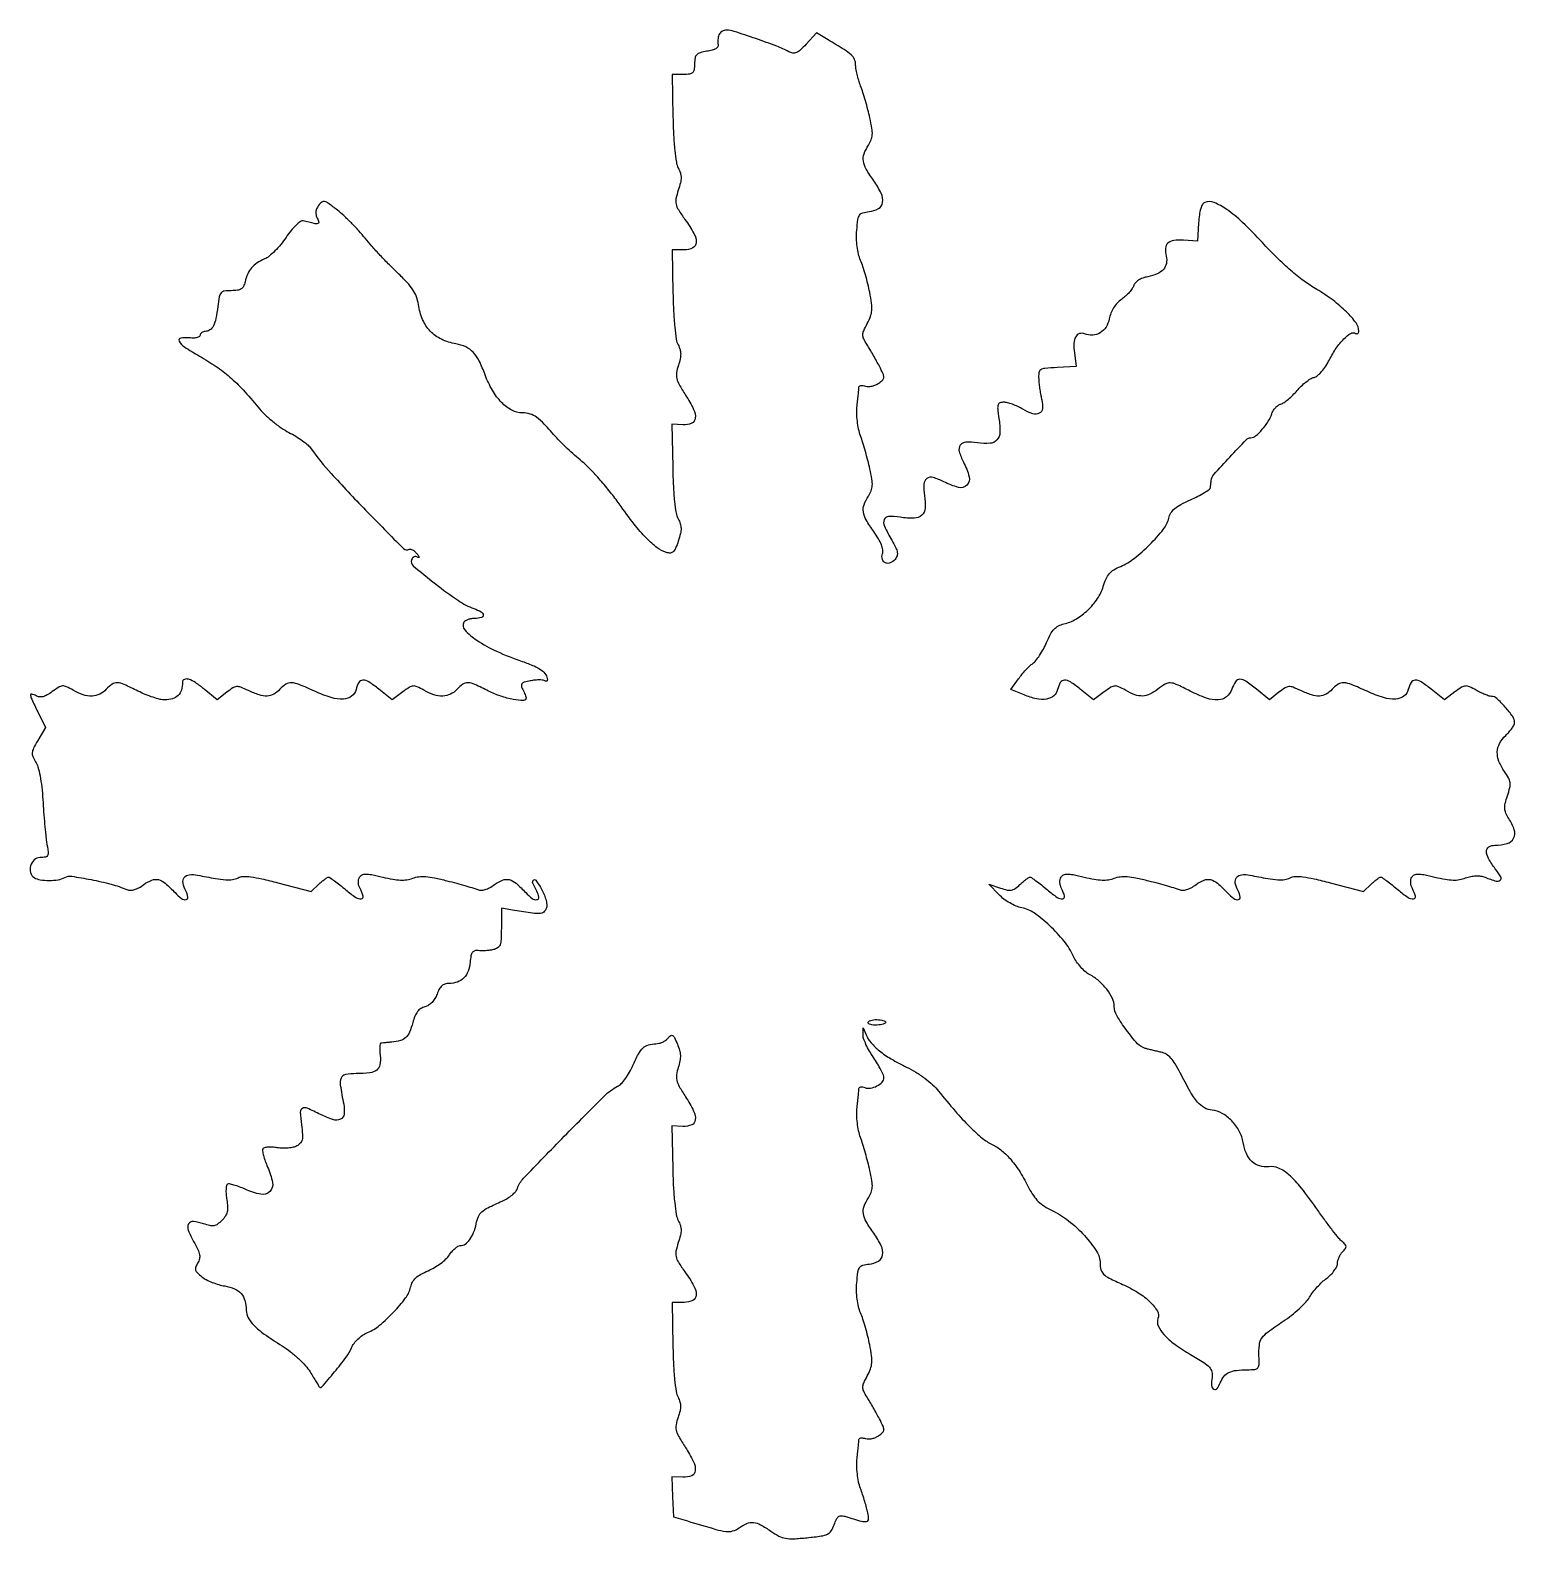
# Model space of a CAD drawing. Extents: x 0 to 419, y 0 to 426.
import ezdxf

# ---------------------------------------------------------------- set-up
doc = ezdxf.new("R2010")
doc.units = 0

msp = doc.modelspace()

# ---------------------------------------------------------------- linework, layer by layer
for points in [[(194.418881, 424.649203, 0.043629), (194.242041, 424.032375, 0.027943), (194.140844, 423.293585, 0.028023), (194.122895, 422.552915, 0.046036), (194.200266, 421.931199, -0.202356), (194.086164, 421.316397, -0.112408), (193.526329, 420.779917, -0.068653), (192.505055, 420.344354, -0.028448), (191.033512, 420.031996, 0.026373), (189.094937, 419.628898, 0.133841), (188.148355, 419.082075, 0.154707), (187.683003, 418.174676, 0.038949), (187.533512, 416.5, -0.03142), (187.407536, 414.800508, -0.170854), (186.991443, 413.991914, -0.162988), (186.14843, 413.601232, -0.027953), (184.361914, 413.502976), (181.223829, 413.505951), (181.448432, 401.492703, 0.007844), (181.625407, 396.347461, 0.013445), (181.955504, 392.066658, 0.013748), (182.395195, 388.7382, 0.083333), (182.948944, 387.095398, -0.047854), (183.531138, 385.701945, -0.075155), (183.724838, 384.421167, -0.059618), (183.547626, 382.939319, -0.020167), (182.949388, 380.846645, 0.027188), (182.294645, 378.428402, 0.109047), (182.305592, 376.905133, 0.086364), (182.957593, 375.348804, 0.013445), (184.836962, 372.577497, -0.027515), (187.374496, 368.599214, -0.135786), (188.007875, 366.042524, -0.280365), (187.049749, 364.560049, -0.113061), (184.604654, 364), (181.209308, 364), (181.439458, 351.742931, 0.007808), (181.615993, 346.611676, 0.012448), (181.944454, 342.234549, 0.011821), (182.373708, 338.774657, 0.086293), (182.896195, 337.193962, -0.050638), (183.429154, 335.898161, -0.068959), (183.619399, 334.650519, -0.057987), (183.474877, 333.241716, -0.025181), (182.974773, 331.423561, 0.038262), (182.446679, 329.286757, 0.100666), (182.501409, 327.71727, 0.071185), (183.186967, 325.989045, 0.012686), (184.993844, 323.009593, -0.027585), (187.265653, 318.998768, -0.136887), (187.745705, 316.477152, -0.27916), (186.726491, 315.074621, -0.111016), (184.289414, 314.639222), (181.151274, 314.778444), (181.373734, 302.639222, 0.007509), (181.551316, 297.315071, 0.014248), (181.880632, 293.038593, 0.01548), (182.32709, 289.783537, 0.083886), (182.910524, 288.105671, -0.047001), (183.51772, 286.701307, -0.077221), (183.72359, 285.425806, -0.061214), (183.551049, 283.950036, -0.02003), (182.947412, 281.840657, -0.018497), (182.180897, 279.777779, -0.10303), (181.51965, 278.807265, -0.18108), (180.718295, 278.459836, -0.085983), (179.584985, 278.59733, -0.091086), (176.987615, 279.92963, -0.03598), (173.977301, 282.610348, -0.02719), (170.469747, 286.634191, -0.012067), (166.271638, 292.290926, 0.014849), (163.800613, 295.582099, 0.01141), (160.917147, 299.029682, 0.01157), (158.070242, 302.132034, 0.02675), (155.76064, 304.290926, -0.006815), (153.684766, 306.0818, -0.006232), (151.594929, 307.982046, -0.006243), (149.771166, 309.725422, -0.020175), (148.622561, 310.945826, 0.009187), (145.121742, 314.83317, 0.04737), (142.955373, 316.751018, 0.08375), (141.093122, 317.680276, 0.074069), (138.946664, 318, -0.124795), (135.987143, 318.750352, -0.075234), (133.082122, 320.944114, -0.062285), (130.477003, 324.375205, -0.043519), (128.414396, 328.779122, 0.027645), (126.749763, 332.648129, 0.073979), (125.036867, 335.102714, 0.094155), (122.954829, 336.60829, 0.066847), (120.199287, 337.475275, -0.067374), (116.087097, 338.773855, -0.092233), (112.944326, 341.038294, -0.090892), (110.795345, 344.30979, -0.063602), (109.60365, 348.567985, 0.05221), (109.043315, 350.760866, 0.057124), (108.051565, 352.719945, 0.042784), (106.399231, 354.81302, 0.01541), (103.716563, 357.5, -0.009426), (101.402901, 359.762578, -0.006289), (98.835618, 362.436085, -0.006332), (96.410574, 365.092533, -0.012339), (94.556498, 367.282417, 0.015029), (92.792204, 369.343677, 0.010207), (90.667666, 371.586166, 0.010292), (88.525808, 373.668906, 0.020245), (86.725074, 375.217745, 0.008248), (84.22453, 377.131953, 0.098246), (83.127811, 377.649607, 0.230491), (82.314483, 377.478007, 0.069718), (81.410846, 376.547188, 0.05152), (80.868164, 375.617619, 0.08134), (80.628517, 374.728049, 0.085461), (80.690456, 373.840589, 0.062885), (81.043713, 372.918321, -0.06123), (81.45915, 371.84433, -0.431138), (81.189855, 371.421717, -0.101429), (80.20925, 371.43429, -0.005073), (77.061511, 372.155169, 0.21824), (76.285757, 372.002382, 0.035124), (75.07071, 370.990489, 0.032142), (73.678651, 369.471711, 0.02), (72.239713, 367.52949, -0.02343), (70.747631, 365.544142, -0.022801), (69.063415, 363.688229, -0.023405), (67.435764, 362.197661, -0.074295), (66.177815, 361.432719, 0.044592), (64.053448, 360.307368, 0.072155), (62.51925, 358.960857, 0.072624), (61.437363, 357.240598, 0.045783), (60.678545, 354.987903, -0.055132), (60.218763, 353.702689, -0.13726), (59.561434, 352.963022, -0.113082), (58.527316, 352.589931, -0.031189), (56.790658, 352.487903, 0.032918), (54.802942, 352.364236, 0.186651), (53.887456, 351.867661, 0.13376), (53.379719, 350.785784, 0.014128), (52.974059, 348, -0.019236), (52.445912, 344.615826, -0.068642), (51.736619, 342.547417, -0.123445), (50.758277, 341.416223, -0.154226), (49.440983, 341, 0.072993), (48.890355, 340.919185, 0.087637), (48.423289, 340.684111, 0.100529), (48.111052, 340.33472, 0.133005), (48, 339.924634, -0.258918), (47.782916, 339.533523, -0.076711), (47.130887, 339.25457, -0.055314), (46.170954, 339.118685, -0.033667), (45.024829, 339.161344, 0.06583), (42.505027, 339.093396, 0.516017), (42.067302, 338.209032, 0.126741), (43.545658, 336.607057, 0.014597), (47.772126, 334.049528, -0.020752), (52.482594, 331.119338, -0.029545), (56.384015, 328.109807, -0.027317), (60.119439, 324.482267, -0.014573), (64.348563, 319.624085, 0.029463), (66.173782, 317.649264, 0.019399), (68.485959, 315.592333, 0.019536), (70.900201, 313.760122, 0.035288), (73.02895, 312.48533, -0.020224), (74.988922, 311.390377, -0.019383), (76.882771, 310.12599, -0.01974), (78.463869, 308.881304, -0.063436), (79.363224, 307.891812, 0.031879), (84.924032, 300.940915, 0.008427), (94.681107, 290.578889, 0.002331), (105.376611, 279.699058, 0.348921), (107.009298, 279.505746, -0.202928), (107.400221, 279.566091, -0.067457), (107.949407, 279.345482, -0.054227), (108.558694, 278.905862, -0.039016), (109.136693, 278.297031, -0.017433), (109.599673, 277.683656, -0.099293), (109.763122, 277.311437, -0.515561), (109.660403, 277.198081, -0.105991), (109.354785, 277.302298, 0.117833), (108.875929, 277.453183, 0.120942), (108.385594, 277.368988, 0.111128), (107.95913, 277.056662, 0.087957), (107.663588, 276.565707, 0.319964), (108.10081, 274.874119, 0.008517), (114.435136, 269.736167, 0.016301), (120.871404, 265.02504, 0.063801), (125.25, 262.790767, -0.040119), (127.286919, 261.869879, -0.243584), (127.908949, 260.937115, -0.377107), (127.407867, 260.22163, -0.059724), (125.559017, 260, 0.03992), (124.576488, 259.92143, 0.042764), (123.642085, 259.68774, 0.046906), (122.884264, 259.345413, 0.12545), (122.461056, 258.936987, 0.338045), (122.676557, 256.753915, 0.056966), (126.081636, 253.847096, 0.042089), (131.655578, 250.738886, 0.023302), (138.902179, 247.86163, -0.018836), (142.226482, 246.575951, -0.056037), (144.344497, 245.367026, -0.089657), (145.54566, 244.106643, -0.141836), (145.984687, 242.690983, -0.135183), (145.917773, 242.428721, -0.195268), (145.731922, 242.282516, -0.142993), (145.445156, 242.283428, -0.066682), (145.102706, 242.436524, 0.118145), (144.5655, 242.613581, 0.024592), (143.565988, 242.64758, 0.024542), (142.374035, 242.570898, 0.021022), (141.131354, 242.376271, 0.020214), (139.481391, 241.97631, 0.14582), (138.799448, 241.54128, 0.243328), (138.651991, 240.928047, 0.06258), (139.028648, 239.946471, -0.011861), (139.400548, 239.210101, -0.014142), (139.714665, 238.498449, -0.012946), (139.94535, 237.888357, -0.084099), (140, 237.565741, -0.422898), (139.255175, 236.842614, -0.037737), (136.373251, 237.146322, -0.036473), (132.821824, 238.065824, -0.035824), (129.419478, 239.495815, 0.011385), (125.515073, 241.366123, 0.092132), (123.594678, 241.836507, 0.165387), (122.142622, 241.432543, 0.05909), (120.5, 240, -0.096835), (118.653003, 238.618605, -0.105538), (116.477602, 238.089016, -0.088364), (113.968282, 238.46254, -0.049286), (111.142121, 239.733218, 0.021192), (109.220941, 240.730098, 0.129054), (108.128959, 240.928328, 0.122269), (107.051953, 240.570891, 0.018219), (105.151831, 239.270374), (102.181499, 237.074313), (98.420002, 240.063574, 0.023983), (95.601301, 242.090991, 0.150367), (93.9148, 242.570643, 0.260888), (92.774414, 241.899702, 0.074872), (91.988037, 239.925861, -0.1791), (90.732018, 238.025814, -0.148532), (88.430427, 237.218523, -0.086272), (84.972279, 237.669509, -0.031894), (80.366737, 239.432379, 0.010423), (75.941201, 241.347906, 0.082732), (73.773413, 241.838482, 0.157302), (72.190472, 241.426556, 0.067252), (70.5, 240, -0.080467), (68.782242, 238.626066, -0.119014), (66.934779, 238.100531, -0.089966), (64.675335, 238.417142, -0.031585), (61.623072, 239.642702, 0.017964), (59.462618, 240.579256, 0.113302), (58.283246, 240.754464, 0.124312), (57.197161, 240.387888, 0.023416), (55.478098, 239.161432), (52.777906, 237.037461), (49.161109, 240.01873, 0.024521), (46.65853, 241.883344, 0.070159), (44.710654, 242.827213, 0.175957), (43.52734, 242.783156, 0.305296), (43, 242, -0.06955), (42.691716, 239.794441, -0.126397), (41.778531, 238.233068, -0.127279), (40.231088, 237.311937, -0.071052), (38.047033, 237, -0.060151), (36.676335, 237.165497, -0.018981), (34.689357, 237.733146, -0.018651), (32.501655, 238.540477, -0.01967), (30.419478, 239.495815, 0.011385), (26.515073, 241.366123, 0.092132), (24.594678, 241.836507, 0.165387), (23.142622, 241.432543, 0.05909), (21.5, 240, -0.096835), (19.653003, 238.618605, -0.105538), (17.477602, 238.089016, -0.088364), (14.968282, 238.46254, -0.049286), (12.142121, 239.733218, 0.020608), (10.225674, 240.730484, 0.126975), (9.141982, 240.934411, 0.123901), (8.082202, 240.591261, 0.019241), (6.245987, 239.339987, -0.027468), (4.805517, 238.392701, -0.068333), (3.641596, 237.913804, -0.094018), (2.633286, 237.846754, -0.097588), (1.684906, 238.15646, 0.059002), (0.494071, 238.649215, 0.529632), (0.133576, 238.345776, 0.083462), (0.449934, 237.200713, 0.00404), (2.153886, 233.620156), (4.307772, 229.18681), (2.160709, 225.547809, 0.015198), (0.952423, 223.349929, 0.092609), (0.58622, 222.111772, 0.129955), (0.75679, 221.024321, 0.041522), (1.543906, 219.573335, -0.077855), (2.206057, 218.108898, -0.020224), (2.794359, 215.582751, -0.018734), (3.272534, 212.438048, -0.013136), (3.584433, 208.868932, 0.003502), (3.819783, 205.408169, 0.00344), (4.104862, 201.930249, 0.003384), (4.396434, 198.884308, 0.013059), (4.639563, 197, -0.006705), (5.065781, 193.997779, -0.133018), (4.940155, 193.085658, -0.263585), (4.374478, 192.652047, -0.031484), (2.741863, 192.528378, 0.189195), (1.150181, 191.880377, 0.135222), (0.148791, 190.215054, 0.134782), (0.139783, 188.267661, 0.187795), (1.162508, 186.878403, 0.102353), (2.854418, 186.239733, 0.039886), (5.359058, 186.045933, 0.039979), (7.917964, 186.257326, 0.082301), (9.815741, 186.900099, -0.160707), (11.752812, 187.236825, -0.011601), (17.185446, 186.305521, -0.017382), (22.840927, 184.994816, -0.031832), (27.322186, 183.479176, 0.100929), (28.302119, 183.292132, 0.069489), (29.4231, 183.463074, 0.055425), (30.682155, 183.996609, 0.031281), (32.076302, 184.898292, -0.063696), (34.34015, 186.162866, -0.160027), (36.203724, 186.283859, -0.116036), (38.162519, 185.255187, -0.026055), (40.89536, 182.622643, 0.041942), (42.724053, 180.969667, 0.207884), (44.040151, 180.645909, 0.420955), (44.549921, 181.382791, 0.075069), (43.925701, 183.138829, -0.07678), (43.15535, 185.329542, -0.210736), (43.521681, 186.890482, -0.208952), (44.925547, 187.681123, -0.075584), (47.26152, 187.564353, 0.005731), (52.32122, 186.594598, 0.028318), (55.200661, 186.243646, 0.052019), (57.133689, 186.319618, 0.087263), (58.673704, 186.825372, -0.118851), (60.060391, 187.186556, -0.035848), (62.2503, 187.069387, -0.024438), (65.374136, 186.520336, -0.007817), (69.95686, 185.406227), (79.338612, 182.969481), (81.483757, 184.984741, -0.012739), (82.34847, 185.756584, -0.017101), (83.172353, 186.408018, -0.014276), (83.880759, 186.899232, -0.145448), (84.219838, 187, -0.154525), (84.599502, 186.879794, -0.005105), (85.903473, 185.942047, -0.009296), (87.426878, 184.778498, -0.006287), (89.121539, 183.398457, 0.022143), (91.91017, 181.270936, 0.175374), (93.45413, 180.859834, 0.466705), (93.980654, 181.612391, 0.057204), (93.134629, 183.748443, -0.057155), (92.806821, 184.575861, -0.054594), (92.668228, 185.469011, -0.058111), (92.728261, 186.310443, -0.091822), (92.989416, 186.982875, -0.142878), (93.702057, 187.624991, -0.112349), (94.719722, 187.858759, -0.050944), (96.379573, 187.69261, -0.00847), (99.516057, 186.996148, 0.015443), (102.348951, 186.408422, 0.034221), (104.541744, 186.176745, 0.044061), (106.350637, 186.269472, 0.055467), (107.974642, 186.684327, -0.062386), (109.684817, 187.09616, -0.04614), (111.632161, 187.134118, -0.032612), (114.126889, 186.787832, -0.011673), (117.628226, 185.981036, -0.003525), (120.392761, 185.254882, -0.004071), (123.016683, 184.522876, -0.003652), (125.228889, 183.868739, -0.023749), (126.322186, 183.479176, 0.100929), (127.302119, 183.292132, 0.069489), (128.4231, 183.463074, 0.055425), (129.682155, 183.996609, 0.031281), (131.076302, 184.898292, -0.063696), (133.34015, 186.162866, -0.160027), (135.203724, 186.283859, -0.116036), (137.162519, 185.255187, -0.026055), (139.89536, 182.622643, 0.043031), (141.693798, 181.004104, 0.193885), (143.032136, 180.642667, 0.425129), (143.558685, 181.338783, 0.083953), (143.002704, 182.994947, -0.021649), (141.901857, 185.284943, -0.296057), (142.051665, 186.153194, -0.467445), (142.710465, 186.120052, -0.024632), (144.058353, 184.136023, -0.030968), (144.820812, 182.6912, -0.029064), (145.417304, 181.132758, -0.030317), (145.781164, 179.688628, -0.082149), (145.804615, 178.636023, -0.147868), (145.212413, 177.362482, -0.183459), (144.060795, 176.764334, -0.064149), (141.81196, 176.791231, -0.007197), (136.75, 177.579461), (133, 178.218812), (133, 172.628458, -0.01068), (132.930961, 169.39677, -0.077865), (132.626743, 167.881525, -0.160705), (131.960615, 167.044581, -0.089886), (130.75, 166.531913, -0.023782), (129.742798, 166.355145, -0.01574), (128.573437, 166.244075, -0.015856), (127.427759, 166.207959, -0.029464), (126.5, 166.262861, 0.088225), (125.483123, 166.203841, 0.182382), (124.833464, 165.764358, 0.10986), (124.435506, 164.813539, 0.022591), (124.194031, 163, -0.066101), (123.619077, 160.419272, -0.107642), (122.421108, 158.532367, -0.115101), (120.613022, 157.395089, -0.08326), (118.256851, 157, 0.074425), (117.096796, 156.826364, 0.106789), (116.192659, 156.32072, 0.08914), (115.469516, 155.408502, 0.039284), (114.848054, 153.993972, -0.049427), (114.252413, 152.709484, -0.057208), (113.439642, 151.634253, -0.061908), (112.469845, 150.841028, -0.079169), (111.410104, 150.388082, 0.081611), (110.247197, 149.884352, 0.08598), (109.330494, 149.041984, 0.06767), (108.59807, 147.765623, 0.030708), (107.982856, 145.936332, -0.031129), (107.069151, 143.227044, -0.108691), (106.027499, 141.717589, -0.121558), (104.518388, 140.876831, -0.043693), (102.081014, 140.435737, 0.001716), (101.052495, 140.337593, 0.002134), (100.096846, 140.23897, 0.001736), (99.295198, 140.149965, 0.016162), (98.950801, 140.099193, 0.325936), (98.754648, 139.893621, 0.021873), (98.678906, 139.035708, 0.024773), (98.684716, 137.921623, 0.015368), (98.796418, 136.618112, -0.067209), (98.750236, 134.052581, -0.196565), (97.857379, 132.564409, -0.133239), (95.888135, 131.784026, -0.025538), (92.015889, 131.546295, 0.042653), (88.970437, 131.254551, 0.256428), (87.779541, 130.285998, 0.135889), (87.548358, 128.299184, 0.010212), (88.501722, 122.897983, -0.075835), (88.625112, 120.079649, -0.26765), (87.59641, 118.670735, -0.185048), (85.470222, 118.561923, -0.03925), (81.981992, 120.009187, 0.014013), (78.210474, 121.801916, 0.231564), (76.857747, 121.748579, 0.289331), (76.254474, 120.677628, 0.020404), (76.58149, 117.097229, -0.013177), (76.87358, 114.33972, -0.074622), (76.770823, 112.869695, -0.133764), (76.268543, 111.915885, -0.082372), (75.25652, 111.137285, -0.070894), (74.252157, 110.770841, -0.029958), (72.829355, 110.55814, -0.028894), (71.257864, 110.50984, -0.03347), (69.767719, 110.650268, 0.025778), (68.381421, 110.802441, 0.034938), (67.122137, 110.787253, 0.037542), (66.131579, 110.630489, 0.198865), (65.695272, 110.315956, 0.181663), (65.580422, 109.731913, 0.022253), (65.856375, 108.435553, 0.024023), (66.3447, 106.869543, 0.017662), (67.028675, 105.184688, -0.057917), (68.416063, 100.781599, -0.25013), (67.630495, 98.24799, -0.249736), (65.086823, 97.487612, -0.057779), (60.691963, 98.916841, 0.016583), (59.036031, 99.610495, 0.022917), (57.505716, 100.113717, 0.020603), (56.23985, 100.411009, 0.187929), (55.693176, 100.310372, 0.21534), (55.406773, 99.885403, 0.031355), (55.293645, 98.823448, 0.030808), (55.318149, 97.474131, 0.021907), (55.504634, 95.972569, -0.026434), (55.738937, 93.935418, -0.073818), (55.616118, 92.506032, -0.088295), (55.10373, 91.324599, -0.050054), (54.113767, 90.113767, -0.038495), (52.894802, 89.069322, -0.112706), (51.884947, 88.633971, -0.101766), (50.724969, 88.65749, -0.028088), (48.962809, 89.162809, 0.055917), (46.087466, 89.817005, 0.302228), (44.733498, 89.120685, 0.224754), (44.614893, 87.343196, 0.03636), (46.15799, 84.134181, -0.015728), (47.36088, 81.87603, -0.069013), (47.835315, 80.4453, -0.10968), (47.793557, 79.289083, -0.075427), (47.274713, 78.079332, 0.051368), (46.722392, 76.944876, 0.164727), (46.702562, 76.115771, 0.126064), (47.200695, 75.309484, 0.02502), (48.490042, 74.186493, 0.048295), (49.710504, 73.404213, 0.023838), (51.38964, 72.642606, 0.023405), (53.222355, 72.012087, 0.031507), (54.933769, 71.626581, -0.060595), (57.686509, 70.836192, -0.112469), (59.562047, 69.48403, -0.115328), (60.637901, 67.479152, -0.065812), (61, 64.740055, 0.127316), (61.543328, 62.640861, 0.07113), (63.14748, 60.524375, 0.042591), (66.100289, 58.061957, 0.011988), (71.102416, 54.741784, -0.024995), (73.472267, 53.07843, -0.022068), (75.768954, 51.119903, -0.022935), (77.72475, 49.121848, -0.046801), (79.026073, 47.356829, 0.00079), (79.933524, 45.854445, 0.001152), (80.738476, 44.533383, 0.00056), (81.426776, 43.412424, 0.02027), (81.595918, 43.161072, 0.481562), (82.328787, 43.131478, 0.00557), (85.919473, 47.373471, 0.012406), (89.220899, 51.570822, 0.060849), (90.717465, 54.183854, -0.060954), (91.433071, 55.432704, -0.042106), (92.516192, 56.652159, -0.041111), (93.82506, 57.706698, -0.048954), (95.217465, 58.464111, 0.072159), (98.653605, 60.544598, 0.030676), (102.600868, 64.220646, 0.029775), (105.981935, 68.234026, 0.102997), (107.407261, 71.298973, -0.069981), (107.958146, 72.720312, -0.076961), (108.866689, 73.883471, -0.060869), (110.266916, 74.909723, -0.02649), (112.339037, 75.931003, 0.032179), (114.102049, 76.824988, 0.026328), (115.863096, 77.994629, 0.027095), (117.371931, 79.247795, 0.060947), (118.330746, 80.38203, -0.033299), (119.087058, 81.383935, -0.037892), (119.940104, 82.230971, -0.041214), (120.762948, 82.823058, -0.136171), (121.400608, 83, 0.153385), (122.794032, 83.43776, 0.083017), (124.090981, 84.706613, 0.065087), (125.166717, 86.672447, 0.042268), (125.899036, 89.160724, -0.048157), (126.538128, 91.241626, -0.115168), (127.475606, 92.544997, -0.066645), (129.204789, 93.689884, -0.008735), (133.213239, 95.548997, 0.034687), (134.680619, 96.324428, 0.0351), (136.020583, 97.292539, 0.037369), (137.058474, 98.30003, 0.104939), (137.555818, 99.175868, -0.115305), (139.246735, 102.016503, -0.002411), (150.766358, 113.864545, -0.003258), (162.153649, 125.313848, -0.077882), (165.815688, 127.962352, 0.086449), (166.842909, 128.732233, 0.029726), (168.03786, 130.163301, 0.028503), (169.193685, 131.930158, 0.029347), (170.128712, 133.800273, -0.019962), (171.681186, 137.056634, -0.081527), (172.998485, 138.798516, -0.119734), (174.523294, 139.676184, -0.069298), (176.627555, 139.984687, 0.062162), (177.536774, 140.104815, 0.043783), (178.509061, 140.452073, 0.044127), (179.395328, 140.958036, 0.067887), (180.045051, 141.554284, -0.06072), (180.79903, 142.266298, -0.308812), (181.346146, 142.286247, -0.140545), (181.873412, 141.695809, -0.012914), (182.689717, 139.886627, -0.03237), (183.295313, 138.137495, -0.057877), (183.526844, 136.635719, -0.057525), (183.408597, 135.114629, -0.031578), (182.935602, 133.304873, 0.041616), (182.442759, 131.251772, 0.099228), (182.513626, 129.691955, 0.069042), (183.210056, 127.953744, 0.012895), (184.993844, 125.009593, -0.02754), (187.269691, 120.99248, -0.137566), (187.746298, 118.473156, -0.279788), (186.720965, 117.072977, -0.109905), (184.268662, 116.641479), (181.10977, 116.782958), (181.3818, 104.641479, 0.007783), (181.579106, 99.447084, 0.013304), (181.926456, 95.121976, 0.013545), (182.379464, 91.757322, 0.083143), (182.939341, 90.105671, -0.047454), (183.52775, 88.705735, -0.075506), (183.724512, 87.424074, -0.05999), (183.548555, 85.942767, -0.02018), (182.949388, 83.846645, 0.027188), (182.294645, 81.428402, 0.109047), (182.305592, 79.905133, 0.086364), (182.957593, 78.348804, 0.013445), (184.836962, 75.577497, -0.027532), (187.372784, 71.601601, -0.135524), (188.007591, 69.044067, -0.280144), (187.051931, 67.560941, -0.113513), (184.612936, 67), (181.225872, 67), (181.426714, 54.75, 0.007663), (181.591627, 49.552545, 0.012928), (181.909202, 45.203897, 0.012723), (182.33308, 41.808592, 0.087121), (182.866594, 40.217056, -0.048333), (183.41823, 38.914703, -0.075267), (183.604638, 37.712389, -0.063059), (183.438557, 36.362124, -0.024665), (182.886758, 34.56338, 0.039751), (182.313332, 32.47123, 0.106424), (182.350209, 30.934638, 0.07207), (183.036724, 29.215498, 0.011674), (184.914405, 26.133388, -0.026688), (187.243972, 22.037721, -0.135905), (187.743715, 19.489214, -0.281726), (186.724258, 18.0784, -0.110625), (184.263391, 17.642052), (181.099227, 17.784104), (181.323524, 12.142052), (181.547822, 6.5), (185.523911, 5.305591, 0.002605), (193.541426, 2.942623, 0.037463), (196.447349, 2.333848, 0.106499), (198.287431, 2.482448, 0.079726), (200.122206, 3.373043, -0.05365), (202.320957, 4.585139, -0.125303), (204.166276, 4.858957, -0.099734), (206.183451, 4.233187, -0.026605), (209.060288, 2.458221, 0.029596), (211.361373, 1.057404, 0.07703), (213.188087, 0.423724, 0.058667), (215.398146, 0.284415, 0.011963), (219.312513, 0.591037, 0.009459), (223.313219, 1.077557, 0.077072), (225.072081, 1.609658, 0.140853), (226.108569, 2.532533, 0.057068), (226.938062, 4.25217, -0.027645), (227.582741, 5.817386, -0.130512), (228.206906, 6.55015, -0.171452), (229.014608, 6.770303, -0.056773), (230.239588, 6.538621, 0.006091), (234.642329, 5.233581, 0.112673), (236.084631, 5.159119, 0.36108), (236.645112, 5.817891, 0.058255), (236.455814, 7.623722, 0.012737), (236.108083, 9.006898, 0.005513), (235.578293, 10.830093, 0.005451), (234.971902, 12.758105, 0.007203), (234.375206, 14.5, -0.034909), (233.839868, 16.399945, -0.02303), (233.480845, 18.641704, -0.022857), (233.326767, 20.936403, -0.031497), (233.412736, 23, 0.000576), (233.59787, 24.783096, 0.000747), (233.763273, 26.418233, 0.000559), (233.898343, 27.78924, 0.006744), (233.942598, 28.317388, -0.244026), (234.105565, 28.583907, -0.103404), (234.51261, 28.72662, -0.069119), (235.107689, 28.722527, -0.040631), (235.802457, 28.562698, 0.08423), (236.633317, 28.446232, 0.048062), (237.641794, 28.572795, 0.046261), (238.66194, 28.903352, 0.05645), (239.532922, 29.400414, 0.03839), (240.633568, 30.342847, 0.190031), (240.952805, 31.076633, 0.119035), (240.757891, 32.027509, 0.011461), (239.698317, 34.155104, 0.005201), (238.899103, 35.634249, 0.003437), (237.951493, 37.317828, 0.003459), (237.007669, 38.941868, 0.006697), (236.226842, 40.224736, -0.025724), (235.27405, 41.933234, -0.117741), (235.024709, 43.033372, -0.103407), (235.282549, 44.199515, -0.01758), (236.29629, 46.251592, 0.035203), (237.194084, 48.242606, 0.06891), (237.565605, 49.938687, 0.054019), (237.506121, 51.927898, 0.014783), (236.982487, 55.026856, 0.011752), (236.455121, 57.380122, 0.009002), (235.772325, 59.926681, 0.009117), (235.046493, 62.288155, 0.021206), (234.396389, 64.02142, -0.041152), (233.804185, 65.814556, -0.027822), (233.41618, 67.933607, -0.02642), (233.249781, 70.220305, -0.026093), (233.324276, 72.52142, -0.012525), (233.660237, 75.574911, -0.112994), (234.130272, 76.824933, -0.18022), (235.012836, 77.467727, -0.043176), (236.82465, 77.809747, 0.105637), (239.451024, 78.653283, 0.229971), (240.612627, 80.360518, 0.150241), (240.211663, 82.96276, 0.042944), (238.098691, 86.512105, -0.024042), (235.973589, 89.793325, -0.094871), (235.18038, 92.053833, -0.125543), (235.388748, 94.100069, -0.057258), (236.603833, 96.518125, 0.050589), (237.395422, 98.042536, 0.081343), (237.707869, 99.469692, 0.055778), (237.602606, 101.274994, 0.013267), (237.014647, 104.232942, 0.007974), (236.452886, 106.54154, 0.005564), (235.748879, 109.127802, 0.005614), (235.018179, 111.59327, 0.011588), (234.380952, 113.5, -0.03487), (233.842037, 115.40281, -0.023219), (233.481128, 117.641352, -0.023041), (233.326559, 119.933079, -0.03148), (233.412736, 122, 0.000659), (233.597865, 123.785955, 0.000845), (233.763273, 125.429865, 0.000648), (233.897831, 126.808501, 0.007279), (233.942598, 127.356989, -0.216077), (234.091192, 127.63391, -0.125234), (234.445043, 127.784988, -0.082832), (234.965929, 127.779291, -0.047582), (235.572442, 127.610575, 0.133226), (237.17432, 127.4474, 0.077435), (239.022869, 128.055768, 0.082049), (240.496903, 129.144649, 0.195129), (241, 130.384703, 0.106424), (240.838034, 131.137032, 0.014203), (240.124095, 132.605594, 0.015903), (239.159954, 134.318329, 0.012757), (238.018197, 136.099519, -0.019771), (236.880143, 137.930971, -0.02158), (235.925573, 139.794859, -0.021655), (235.251712, 141.448988, -0.091791), (235.081584, 142.5), (235.126773, 144.5), (235.954028, 142.5, 0.081028), (237.358269, 140.229547, 0.045585), (239.704357, 137.981385, 0.036252), (243.013196, 135.715222, 0.019442), (247.385442, 133.387851, -0.025627), (249.966556, 131.972677, -0.022722), (252.498805, 130.246952, -0.023576), (254.729672, 128.402805, -0.039982), (256.385442, 126.635936, 0.010288), (261.084253, 120.984323, 0.018318), (265.211159, 116.56158, 0.021835), (268.747341, 113.334731, 0.063325), (271.530742, 111.552436, -0.063135), (274.271894, 109.798658, -0.043776), (276.883091, 107.201165, -0.036703), (279.412968, 103.710599, -0.022088), (281.909076, 99.244172, 0.034274), (283.160102, 97.128332, 0.050076), (284.55788, 95.477441, 0.049555), (286.267551, 94.125354, 0.032686), (288.462919, 92.912426, -0.058118), (293.090216, 90.040191, -0.040535), (297.579534, 85.83573, -0.040536), (300.995021, 81.399302, -0.144767), (302, 78.001017, 0.068151), (302.249145, 76.181612, 0.137497), (302.99402, 74.954226, 0.072873), (304.604871, 73.836588, 0.009833), (308.336992, 72.073137, -0.033485), (312.772127, 69.714934, -0.053004), (316.165801, 67.072673, -0.0696), (318.167865, 64.516172, -0.226719), (318.334172, 62.428456, 0.202123), (318.401112, 60.367293, 0.075998), (320.023467, 57.907411, 0.052335), (323.065888, 55.176605, 0.02471), (327.491848, 52.292709, -0.008775), (331.252501, 50.00959, -0.064451), (332.86873, 48.670479, -0.135215), (333.531406, 47.40184, -0.090343), (333.584749, 45.754649, 0.051489), (333.486199, 43.562992, 0.24414), (334.108456, 42.517486, 0.385577), (335.022976, 42.684845, 0.072741), (335.925268, 44.303441, -0.079299), (336.943054, 46.074516, -0.110644), (338.369792, 47.206137, -0.083221), (340.457796, 47.815833, -0.029519), (343.57459, 48, 0.022681), (345.684834, 48.095773, 0.196514), (346.502957, 48.520439, 0.171048), (346.85064, 49.430024, 0.016365), (346.835124, 51.840362, -0.037275), (346.946857, 54.999621, -0.125461), (347.668778, 56.920572, -0.083175), (349.390923, 58.678661, -0.010942), (353.693791, 61.672414, 0.020509), (355.973987, 63.324491, 0.018583), (358.189975, 65.21069, 0.018967), (360.046206, 67.04798, 0.054943), (361.128133, 68.492596, -0.03235), (362.046532, 69.841601, -0.018902), (363.307217, 71.337732, -0.018852), (364.688101, 72.745667, -0.030199), (365.978394, 73.825905, 0.037005), (367.134602, 74.820935, 0.038737), (368.112403, 75.96137, 0.041842), (368.790972, 77.073877, 0.116539), (369, 77.958509, -0.06392), (369.107114, 78.792962, -0.039129), (369.432436, 79.731855, -0.038672), (369.908517, 80.626413, -0.05481), (370.472121, 81.329264, 0.031926), (371.237509, 82.199175, 0.179733), (371.418555, 82.780185, 0.177114), (371.177592, 83.343524, 0.030832), (370.320861, 84.148672, -0.04859), (369.413092, 85.064518, -0.005762), (367.628635, 87.306091, -0.006841), (365.569181, 90.031327, -0.005562), (363.435478, 93.005398, 0.013016), (358.762663, 99.317797, 0.04564), (355.300989, 103.000395, 0.076993), (352.381854, 104.877286, 0.138591), (349.585839, 105.27787, -0.106305), (347.019955, 105.480193, -0.117092), (344.86465, 106.724636, -0.101167), (343.279701, 108.980796, -0.063131), (342.369239, 112.092369, 0.082226), (341.292406, 115.313239, 0.069651), (339.187583, 118.22563, 0.072685), (336.470828, 120.33759, 0.108702), (333.608275, 121.220348, -0.111728), (331.431108, 121.906026, -0.084141), (329.498524, 123.519088, -0.048324), (327.423681, 126.4826, -0.011886), (324.620008, 131.733016, 0.019161), (323.212403, 134.279187, 0.050211), (321.96034, 135.948015, 0.069886), (320.686688, 136.993311, 0.082386), (319.241761, 137.575961, -0.002534), (318.063345, 137.844384, -0.001993), (316.78914, 138.146786, -0.002014), (315.606988, 138.437367, -0.004968), (314.742546, 138.662699, -0.144424), (312.572428, 139.998569, -0.024095), (309.445739, 143.833919, -0.024513), (306.702301, 147.960168, -0.135252), (306, 150.508944, 0.113435), (305.482045, 152.762607, 0.051992), (303.881949, 155.339351, 0.04927), (301.612728, 157.736209, 0.059329), (299.046549, 159.475929, -0.06182), (297.855159, 160.292286, -0.031152), (296.566297, 161.583995, -0.030374), (295.38285, 163.104822, -0.039392), (294.502555, 164.635858, 0.058375), (291.818958, 168.919278, 0.035248), (287.745532, 173.320241, 0.034916), (283.368971, 176.886685, 0.107539), (279.870767, 178.364466, -0.052806), (278.29878, 178.83521, -0.030963), (276.53561, 179.705218, -0.030446), (274.840739, 180.818457, -0.041218), (273.46908, 182.032273), (270.587839, 185.039641), (273.853303, 183.901294, 0.026296), (275.736453, 183.353973, 0.101847), (276.945644, 183.320985, 0.110925), (278.01399, 183.768483, 0.034157), (279.373835, 184.881474, -0.012127), (280.280662, 185.692905, -0.016448), (281.140063, 186.377683, -0.013388), (281.877818, 186.896753, -0.147647), (282.219838, 187, -0.154525), (282.599502, 186.879794, -0.005105), (283.903473, 185.942047, -0.009296), (285.426878, 184.778498, -0.006287), (287.121539, 183.398457, 0.022143), (289.91017, 181.270936, 0.175374), (291.45413, 180.859834, 0.466705), (291.980654, 181.612391, 0.057204), (291.134629, 183.748443, -0.057155), (290.806821, 184.575861, -0.054594), (290.668228, 185.469011, -0.058111), (290.728261, 186.310443, -0.091822), (290.989416, 186.982875, -0.142878), (291.702057, 187.624991, -0.112349), (292.719722, 187.858759, -0.050944), (294.379573, 187.69261, -0.00847), (297.516057, 186.996148, 0.015443), (300.348951, 186.408422, 0.034221), (302.541744, 186.176745, 0.044061), (304.350637, 186.269472, 0.055467), (305.974642, 186.684327, -0.062386), (307.684817, 187.09616, -0.04614), (309.632161, 187.134118, -0.032612), (312.126889, 186.787832, -0.011673), (315.628226, 185.981036, -0.003525), (318.392761, 185.254882, -0.004071), (321.016683, 184.522876, -0.003652), (323.228889, 183.868739, -0.023749), (324.322186, 183.479176, 0.100929), (325.302119, 183.292132, 0.069489), (326.4231, 183.463074, 0.055425), (327.682155, 183.996609, 0.031281), (329.076302, 184.898292, -0.063696), (331.34015, 186.162866, -0.160027), (333.203724, 186.283859, -0.116036), (335.162519, 185.255187, -0.026055), (337.89536, 182.622643, 0.041942), (339.724053, 180.969667, 0.207884), (341.040151, 180.645909, 0.420955), (341.549921, 181.382791, 0.075069), (340.925701, 183.138829, -0.07678), (340.15535, 185.329542, -0.210736), (340.521681, 186.890482, -0.208952), (341.925547, 187.681123, -0.075584), (344.26152, 187.564353, 0.005731), (349.32122, 186.594598, 0.028318), (352.200661, 186.243646, 0.052019), (354.133689, 186.319618, 0.087263), (355.673704, 186.825372, -0.118851), (357.060391, 187.186556, -0.035848), (359.2503, 187.069387, -0.024438), (362.374136, 186.520336, -0.007817), (366.95686, 185.406227), (376.338612, 182.969481), (378.483757, 184.984741, -0.012739), (379.34847, 185.756584, -0.017101), (380.172353, 186.408018, -0.014276), (380.880759, 186.899232, -0.145448), (381.219838, 187, -0.154525), (381.599502, 186.879794, -0.005105), (382.903473, 185.942047, -0.009296), (384.426878, 184.778498, -0.006287), (386.121539, 183.398457, 0.022143), (388.91017, 181.270936, 0.175374), (390.45413, 180.859834, 0.466705), (390.980654, 181.612391, 0.057204), (390.134629, 183.748443, -0.057155), (389.806821, 184.575861, -0.054594), (389.668228, 185.469011, -0.058111), (389.728261, 186.310443, -0.091822), (389.989416, 186.982875, -0.142878), (390.702057, 187.624991, -0.112349), (391.719722, 187.858759, -0.050944), (393.379573, 187.69261, -0.00847), (396.516057, 186.996148, 0.014894), (399.446578, 186.384809, 0.037208), (401.62072, 186.163385, 0.048387), (403.430586, 186.289529, 0.048698), (405.178397, 186.761235, -0.03659), (406.634903, 187.192351, -0.045333), (408.037576, 187.367217, -0.048062), (409.377413, 187.283197, -0.051206), (410.64708, 186.94408, 0.018272), (413.795633, 185.876934, 0.250287), (414.940653, 186.109348, 0.370097), (415.103121, 187.049556, 0.028453), (413.550891, 189.344391, -0.032432), (411.631993, 192.230495, -0.12616), (411.062459, 194.280983, -0.262327), (411.721959, 195.508062, -0.14208), (413.418213, 196, 0.069547), (416.889327, 196.485159, 0.206378), (418.711639, 197.973263, 0.20129), (418.906365, 200.351313, 0.066214), (417.355031, 203.580907, -0.039339), (416.530128, 205.085863, -0.091492), (416.225165, 206.330491, -0.074477), (416.35511, 207.75664, -0.01981), (416.985965, 209.957473, 0.021218), (417.638564, 212.258586, 0.089725), (417.716952, 213.683799, 0.096958), (417.288057, 214.989665, 0.027038), (416.130934, 216.81612, -0.05955), (414.571522, 219.671856, -0.104649), (414.112114, 222.311503, -0.114518), (414.771037, 224.746586, -0.081253), (416.5, 227, 0.024304), (417.456954, 227.990828, 0.028034), (418.265625, 229.025601, 0.028854), (418.841278, 229.965336, 0.123603), (419, 230.597589, 0.155419), (418.463504, 232.28186, 0.026114), (416.33732, 234.971313, 0.024766), (413.956599, 237.423067, 0.189877), (412.492146, 238, -0.076733), (411.787759, 238.10874, -0.018209), (410.665674, 238.509133, -0.018311), (409.395883, 239.069767, -0.017159), (408.142121, 239.733218, 0.021192), (406.220941, 240.730098, 0.129054), (405.128959, 240.928328, 0.122269), (404.051953, 240.570891, 0.018219), (402.151831, 239.270374), (399.181499, 237.074313), (395.420002, 240.063574, 0.023983), (392.601301, 242.090991, 0.150367), (390.9148, 242.570643, 0.260888), (389.774414, 241.899702, 0.074872), (388.988037, 239.925861, -0.1791), (387.732018, 238.025814, -0.148532), (385.430427, 237.218523, -0.086272), (381.972279, 237.669509, -0.031894), (377.366737, 239.432379, 0.010423), (372.941201, 241.347906, 0.082732), (370.773413, 241.838482, 0.157302), (369.190472, 241.426556, 0.067252), (367.5, 240, -0.080467), (365.782242, 238.626066, -0.119014), (363.934779, 238.100531, -0.089966), (361.675335, 238.417142, -0.031585), (358.623072, 239.642702, 0.017964), (356.462618, 240.579256, 0.113302), (355.283246, 240.754464, 0.124312), (354.197161, 240.387888, 0.023416), (352.478098, 239.161432), (349.777906, 237.037461), (346.161109, 240.01873, 0.021172), (343.155483, 242.289602, 0.153021), (341.444754, 242.820695, 0.252107), (340.210153, 242.151682, 0.06129), (339.149845, 240, -0.138768), (337.659318, 237.872838, -0.161601), (335.361176, 236.998914, -0.097296), (332.033996, 237.50526, -0.031133), (327.419478, 239.495815, 0.008745), (323.508279, 241.394835, 0.095149), (321.816295, 241.817497, 0.15006), (320.400147, 241.46669, 0.031457), (318.272871, 240, -0.053846), (316.035369, 238.600535, -0.105927), (314.006636, 238.103477, -0.097331), (311.837866, 238.464253, -0.040555), (309.142121, 239.733218, 0.021192), (307.220941, 240.730098, 0.129054), (306.128959, 240.928328, 0.122269), (305.051953, 240.570891, 0.018219), (303.151831, 239.270374), (300.181499, 237.074313), (296.420002, 240.063574, 0.023983), (293.601301, 242.090991, 0.150367), (291.9148, 242.570643, 0.260888), (290.774414, 241.899702, 0.074872), (289.988037, 239.925861, -0.160909), (288.902709, 238.150642, -0.137312), (286.900389, 237.232206, -0.093529), (284.037418, 237.316337, -0.045002), (280.52257, 238.426123), (276.839034, 239.965203), (278.974813, 242.964628, -0.018096), (279.93177, 244.210558, -0.014767), (281.041339, 245.473903, -0.015023), (282.132792, 246.57663, -0.037387), (283.010613, 247.29488, 0.073392), (283.873429, 248.110904, 0.022038), (284.93056, 249.583329, 0.021573), (285.985484, 251.361441, 0.021846), (286.878488, 253.216524, -0.022833), (287.993338, 255.520816, -0.063409), (289.041028, 256.979326, -0.084072), (290.22935, 257.889229, -0.067483), (291.743971, 258.443767, 0.081466), (295.154975, 259.801329, 0.054372), (298.508902, 262.35093, 0.054006), (301.260717, 265.589867, 0.076464), (302.882129, 269.000917, -0.031361), (303.687185, 271.180641, -0.074522), (304.610567, 272.636358, -0.078252), (305.890154, 273.715392, -0.037399), (307.813361, 274.691406, 0.068675), (311.609856, 276.926025, 0.029256), (316.023006, 280.856588, 0.027904), (319.83093, 285.121212, 0.109114), (321.376051, 288.273662, -0.079922), (321.997277, 289.751809, -0.078141), (323.054535, 290.9736, -0.053764), (324.771582, 292.133421, -0.017567), (327.524991, 293.468633, 0.014246), (329.63159, 294.472964, 0.020549), (331.428435, 295.488597, 0.016918), (332.811629, 296.413493, 0.210438), (333.125, 296.944971, -0.000959), (333.181938, 297.417782, -0.000608), (333.25, 297.968424, -0.000611), (333.318138, 298.508856, -0.001131), (333.375, 298.947535, -0.149381), (334.132041, 300.608146, -0.006098), (338.6002, 305.53613, -0.005009), (343.24649, 310.437248, -0.203247), (344.573701, 311, 0.180974), (345.901431, 311.496842, 0.033946), (347.771062, 313.361301, 0.036695), (349.478745, 315.628474, 0.069628), (350.436217, 317.698848, -0.063065), (350.831986, 318.58484, -0.049067), (351.466214, 319.429385, -0.050296), (352.22908, 320.109496, -0.08024), (353.007232, 320.502295, 0.07359), (353.919329, 320.947675, 0.022959), (355.137717, 321.868282, 0.022395), (356.421753, 323.035469, 0.022967), (357.584942, 324.303448, -0.027606), (358.76409, 325.565139, -0.02615), (360.095678, 326.713657, -0.027101), (361.380795, 327.602772, -0.077857), (362.378862, 328.019639, 0.113726), (363.377955, 328.52304, 0.039934), (364.535067, 329.651888, 0.035553), (365.70124, 331.195958, 0.027782), (366.74597, 333.019639, -0.032472), (368.656199, 336.282848, -0.046775), (370.779635, 338.866138, -0.058171), (372.745287, 340.433372, -0.284974), (374.104164, 340.435623, 0.114816), (374.445116, 340.320762, 0.185064), (374.736848, 340.401399, 0.156562), (374.933059, 340.673622, 0.078643), (375, 341.096592, 0.160966), (374.242059, 343.389936, 0.037945), (371.562631, 346.480624, 0.034763), (367.738065, 349.77594, 0.026417), (363.135205, 352.850368, -0.025265), (359.545884, 355.235888, -0.01852), (355.809688, 358.221147, -0.016678), (351.908382, 361.815899, -0.012242), (347.819312, 366.046094, 0.015635), (342.238941, 371.741212, 0.039254), (337.742698, 375.420783, 0.056797), (334.154555, 377.352669, 0.188909), (331.5247, 377.371104, 0.176232), (330.89242, 376.8218, 0.053331), (330.389422, 375.632304, 0.039853), (330.01606, 373.912994, 0.019071), (329.799204, 371.661893), (329.5, 366.5), (325.554531, 366.742742, 0.046127), (322.766104, 366.656994, 0.156132), (321.132832, 365.90261, 0.194191), (320.447629, 364.46484, 0.076908), (320.653276, 362.245322, -0.108633), (320.713737, 360.195558, -0.136799), (319.876151, 358.500057, -0.109817), (318.10062, 357.229035, -0.054325), (315.433613, 356.421568, 0.040294), (314.017523, 356.03576, 0.054261), (312.824884, 355.452351, 0.063623), (311.948111, 354.728069, 0.111952), (311.474954, 353.921087, -0.075388), (311.052471, 353.063672, -0.028489), (310.225504, 352.009668, -0.027438), (309.180293, 350.946965, -0.030024), (308.054564, 350.038853, 0.049948), (306.818563, 348.957879, 0.047316), (305.796206, 347.634678, 0.046956), (305.034207, 346.132457, 0.047571), (304.569904, 344.52093, -0.093601), (303.671921, 342.220096, -0.117397), (302.045953, 340.61702, -0.122083), (299.92492, 339.957143, -0.106667), (297.624091, 340.314008, 0.16754), (296.17381, 340.363934, 0.196879), (295.117045, 339.498177, 0.114086), (294.60801, 337.647761, 0.043676), (294.731638, 334.964119), (295.248165, 331.113126), (289.874082, 330.806563, 0.008658), (286.412345, 330.548884, 0.119052), (285.229138, 330.145449, 0.226968), (284.717562, 329.327347, 0.041875), (284.665004, 327.5, 0.014905), (284.780177, 326.144325, 0.008936), (284.993598, 324.542192, 0.008944), (285.263223, 322.95422, 0.01537), (285.551914, 321.643632, -0.084495), (285.744989, 319.203545, -0.262968), (284.841863, 317.894493, -0.196823), (282.975138, 317.775036, -0.052115), (280.202983, 319.042743, 0.023936), (278.781982, 319.791917, 0.02201), (277.256075, 320.425056, 0.022605), (275.845588, 320.867705, 0.064814), (274.829296, 321, 0.082397), (273.725195, 320.816806, 0.242014), (273.206297, 320.278511, 0.100797), (273.103649, 319.156599, 0.009794), (273.457091, 316.437572, -0.041024), (273.720901, 312.497003, -0.179739), (272.889326, 310.358309, -0.199279), (270.931121, 309.410266, -0.051627), (267.357407, 309.573654, 0.047883), (264.12049, 309.745885, 0.229435), (262.53783, 308.894387, 0.231302), (262.232369, 307.131067, 0.04858), (263.427646, 304.139917, -0.055119), (265.033189, 299.964872, -0.266663), (264.394831, 297.605169, -0.266663), (262.035128, 296.966811, -0.055119), (257.860083, 298.572354, 0.04858), (254.868933, 299.767631, 0.231302), (253.105613, 299.46217, 0.229435), (252.254115, 297.87951, 0.047883), (252.426346, 294.642593, -0.051627), (252.589734, 291.068879, -0.199279), (251.641691, 289.110674, -0.179739), (249.502997, 288.279099, -0.041024), (245.562428, 288.542909, 0.041656), (242.250211, 288.760456, 0.310819), (241.034599, 287.891914, 0.200045), (241.1217, 286.046812, 0.020048), (243.210904, 282.054705, -0.015559), (244.33601, 279.951, -0.072542), (244.76121, 278.646852, -0.124615), (244.683137, 277.642938, -0.092049), (244.137791, 276.666028, -0.123325), (242.786852, 275.675519, -0.201987), (241.38934, 275.691393, -0.227278), (240.537702, 276.674502, -0.144552), (240.56889, 278.217052, 0.11544), (240.657168, 279.354318, 0.055443), (240.274288, 280.775466, 0.0418), (239.433453, 282.48334, 0.020442), (238.098691, 284.512105, -0.024042), (235.973589, 287.793325, -0.094871), (235.18038, 290.053833, -0.125543), (235.388748, 292.100069, -0.057258), (236.603833, 294.518125, 0.050589), (237.395422, 296.042536, 0.081343), (237.707869, 297.469692, 0.055778), (237.602606, 299.274994, 0.013267), (237.014647, 302.232942, 0.007974), (236.452886, 304.54154, 0.005564), (235.748879, 307.127802, 0.005614), (235.018179, 309.59327, 0.011588), (234.380952, 311.5, -0.03487), (233.842037, 313.40281, -0.023219), (233.481128, 315.641352, -0.023041), (233.326559, 317.933079, -0.03148), (233.412736, 320, 0.000576), (233.59787, 321.783096, 0.000747), (233.763273, 323.418233, 0.000559), (233.898343, 324.78924, 0.006744), (233.942598, 325.317388, -0.244026), (234.105565, 325.583907, -0.103404), (234.51261, 325.72662, -0.069119), (235.107689, 325.722527, -0.040631), (235.802457, 325.562698, 0.08423), (236.633317, 325.446232, 0.048062), (237.641794, 325.572795, 0.046261), (238.66194, 325.903352, 0.05645), (239.532922, 326.400414, 0.03839), (240.633568, 327.342847, 0.190031), (240.952805, 328.076633, 0.119035), (240.757891, 329.027509, 0.011461), (239.698317, 331.155104, 0.005201), (238.899103, 332.634249, 0.003437), (237.951493, 334.317828, 0.003459), (237.007669, 335.941868, 0.006697), (236.226842, 337.224736, -0.025724), (235.27405, 338.933234, -0.117741), (235.024709, 340.033372, -0.103407), (235.282549, 341.199515, -0.01758), (236.29629, 343.251592, 0.035203), (237.194084, 345.242606, 0.06891), (237.565605, 346.938687, 0.054019), (237.506121, 348.927898, 0.014783), (236.982487, 352.026856, 0.011752), (236.455121, 354.380122, 0.009002), (235.772325, 356.926681, 0.009117), (235.046493, 359.288155, 0.021206), (234.396389, 361.02142, -0.041152), (233.804185, 362.814556, -0.027822), (233.41618, 364.933607, -0.02642), (233.249781, 367.220305, -0.026093), (233.324276, 369.52142, -0.012525), (233.660237, 372.574911, -0.112994), (234.130272, 373.824933, -0.18022), (235.012836, 374.467727, -0.043176), (236.82465, 374.809747, 0.105637), (239.451024, 375.653283, 0.229971), (240.612627, 377.360518, 0.150241), (240.211663, 379.96276, 0.042944), (238.098691, 383.512105, -0.024042), (235.973589, 386.793325, -0.094871), (235.18038, 389.053833, -0.125543), (235.388748, 391.100069, -0.057258), (236.603833, 393.518125, 0.050719), (237.394373, 395.041483, 0.080897), (237.707964, 396.471352, 0.055578), (237.605522, 398.279781, 0.013342), (237.02436, 401.232942, 0.008637), (236.467643, 403.525092, 0.006246), (235.77137, 406.060309, 0.006311), (235.049096, 408.453203, 0.01364), (234.420527, 410.270236, -0.017079), (233.876714, 411.877951, -0.014975), (233.41728, 413.590736, -0.015219), (233.095882, 415.162631, -0.042838), (233, 416.27969, 0.107988), (232.673156, 417.775375, 0.101994), (231.748689, 419.033845, 0.044125), (229.7765, 420.519927, 0.005662), (225.245797, 423.274298), (221.991594, 425.202512), (219.039748, 422.04255, -0.018229), (217.391211, 420.401962, -0.08559), (216.273858, 419.676656, -0.140809), (215.270219, 419.550321, -0.084409), (214.122396, 419.934495, 0.032362), (210.755168, 421.465326, 0.007197), (204.805957, 423.620783, 0.004774), (198.711119, 425.665312, 0.078689), (196.59763, 426, 0.074535), (195.924141, 425.899042, 0.064438), (195.272708, 425.603203, 0.066856), (194.740949, 425.165664, 0.095887)], [(241.446144, 145.912859, -0.167176), (241.132393, 145.656047, -0.032676), (240.42244, 145.444715, -0.031418), (239.523672, 145.298589, -0.024595), (238.536475, 145.25, -0.032992), (237.614462, 145.310904, -0.070067), (236.926925, 145.502536, -0.135341), (236.578758, 145.784533, -0.302378), (236.567796, 146.109697, -0.153056), (236.934584, 146.42718, -0.046464), (237.641682, 146.659037, -0.041691), (238.528091, 146.784544, -0.034988), (239.477466, 146.772556, -0.027733), (240.360924, 146.649836, -0.054617), (241.036833, 146.438824, -0.093852), (241.415046, 146.180694, -0.347653)]]:
    msp.add_lwpolyline(points, format="xyb", close=True)

doc.saveas('drawing.dxf')
